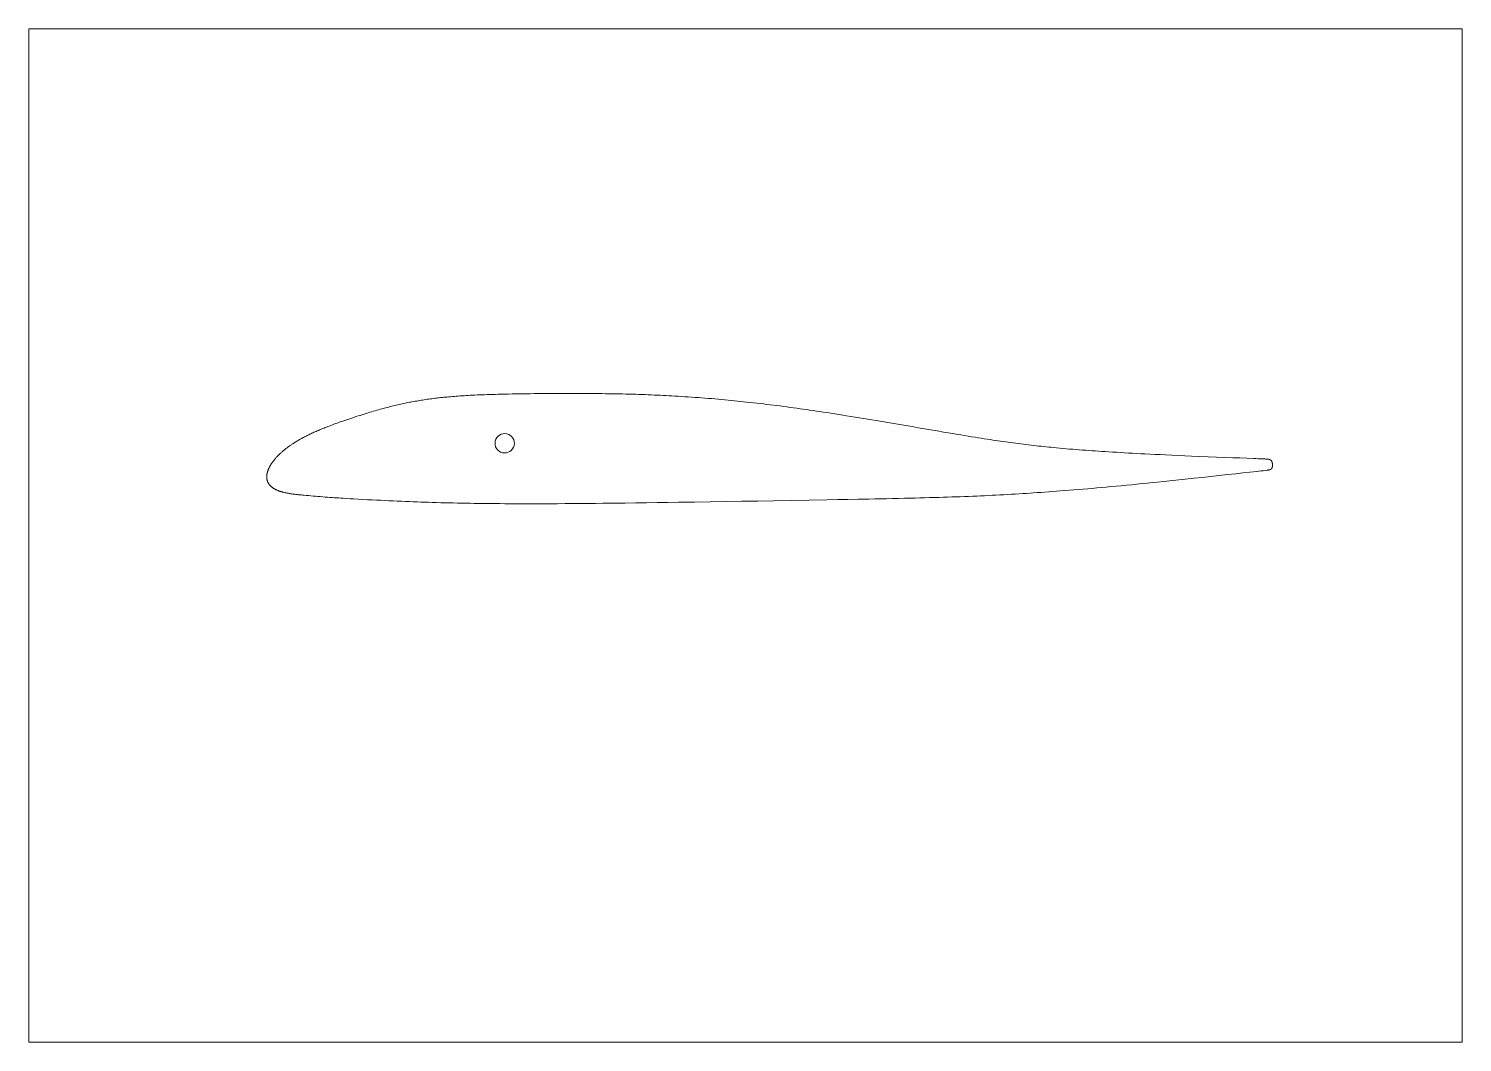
# Paper-space layout 'Sheet' of a CAD drawing. Header units: millimetres. Extents: x 0 to 297, y 0 to 210.
# The model-space entities are those that its viewports show. They can reach past a viewport. Long polylines and large blocks are cut down to what shows.
import ezdxf

# ---------------------------------------------------------------- set-up
doc = ezdxf.new("R2010")
doc.units = ezdxf.units.MM
doc.layers.add('Geometries', color=7, linetype='Continuous')

msp = doc.modelspace()

# ---------------------------------------------------------------- linework, layer by layer
at = {"layer": 'Geometries', "linetype": 'Continuous', "lineweight": 13, "flags": 128}
for points in [[(109.55, 134.42), (108.6, 134.42), (107.66, 134.41), (106.71, 134.41), (105.77, 134.4), (104.82, 134.39), (103.88, 134.38), (103.13, 134.37), (102.39, 134.36), (101.65, 134.35), (100.9, 134.34), (100.16, 134.32), (99.42, 134.31), (98.86, 134.3), (98.31, 134.28), (97.75, 134.27), (97.19, 134.26), (96.63, 134.24), (96.08, 134.23), (95.52, 134.21), (94.96, 134.19), (94.46, 134.17), (93.96, 134.15), (93.46, 134.13), (92.96, 134.11), (92.46, 134.09), (91.96, 134.06), (91.47, 134.04), (91.05, 134.01), (90.63, 133.99), (90.22, 133.96), (89.8, 133.94), (89.39, 133.91), (88.97, 133.88), (88.58, 133.85), (88.19, 133.82), (87.8, 133.79), (87.41, 133.76), (87.02, 133.72), (86.69, 133.69), (86.37, 133.66), (86.04, 133.63), (85.72, 133.6), (85.39, 133.56), (85.07, 133.53), (84.76, 133.49), (84.46, 133.45), (84.15, 133.42), (83.84, 133.38), (83.54, 133.34), (83.21, 133.3), (82.89, 133.25), (82.57, 133.21), (82.24, 133.16), (81.92, 133.11), (81.6, 133.06), (81.29, 133.01), (80.99, 132.97), (80.68, 132.92), (80.38, 132.86), (80.08, 132.81), (79.77, 132.76), (79.47, 132.7), (79.17, 132.64), (78.86, 132.59), (78.56, 132.53), (78.27, 132.47), (77.97, 132.41), (77.67, 132.34), (77.38, 132.28), (77.07, 132.21), (76.76, 132.14), (76.45, 132.07), (76.14, 132), (75.83, 131.93), (75.53, 131.85), (75.22, 131.78), (74.92, 131.7), (74.62, 131.62), (74.26, 131.53), (73.9, 131.44), (73.54, 131.34), (73.18, 131.24), (72.83, 131.14), (72.47, 131.04), (72.11, 130.94), (71.75, 130.84), (71.4, 130.73), (71.04, 130.63), (70.69, 130.52), (70.33, 130.41), (69.91, 130.28), (69.49, 130.15), (69.08, 130.02), (68.66, 129.89), (68.23, 129.76), (67.81, 129.62), (67.39, 129.48), (66.96, 129.34), (66.54, 129.2), (66.12, 129.06), (65.71, 128.92), (65.3, 128.78), (64.88, 128.63), (64.55, 128.52), (64.22, 128.4), (63.89, 128.28), (63.56, 128.17), (63.23, 128.05), (62.91, 127.93), (62.59, 127.81), (62.27, 127.68), (61.95, 127.56), (61.7, 127.47), (61.45, 127.37), (61.21, 127.27), (60.96, 127.17), (60.71, 127.07), (60.47, 126.97), (60.24, 126.88), (60.01, 126.78), (59.78, 126.68), (59.55, 126.58), (59.32, 126.48), (59.1, 126.38), (58.87, 126.28), (58.64, 126.17), (58.42, 126.07), (58.19, 125.96), (58.01, 125.87), (57.84, 125.79), (57.66, 125.7), (57.49, 125.61), (57.31, 125.52), (57.13, 125.43), (56.94, 125.33), (56.76, 125.23), (56.58, 125.13), (56.4, 125.03), (56.21, 124.93), (56.04, 124.83), (55.88, 124.73), (55.71, 124.63), (55.54, 124.53), (55.37, 124.43), (55.2, 124.33), (55.04, 124.22), (54.87, 124.11), (54.71, 124.01), (54.55, 123.9), (54.42, 123.81), (54.29, 123.73), (54.16, 123.64), (54.04, 123.55), (53.91, 123.46), (53.79, 123.37), (53.66, 123.27), (53.54, 123.18), (53.41, 123.09), (53.29, 122.99), (53.17, 122.89), (53.04, 122.8), (52.92, 122.7), (52.82, 122.61), (52.71, 122.52), (52.6, 122.43), (52.5, 122.33), (52.39, 122.24), (52.29, 122.15), (52.18, 122.05), (52.08, 121.96), (51.98, 121.86), (51.88, 121.76), (51.78, 121.66), (51.68, 121.57), (51.58, 121.47), (51.49, 121.36), (51.4, 121.27), (51.31, 121.18), (51.23, 121.08), (51.14, 120.98), (51.06, 120.89), (50.98, 120.79), (50.9, 120.71), (50.84, 120.62), (50.77, 120.53), (50.7, 120.45), (50.63, 120.36), (50.57, 120.27), (50.51, 120.19), (50.44, 120.1), (50.38, 120.01), (50.33, 119.93), (50.27, 119.85), (50.22, 119.77), (50.17, 119.69), (50.12, 119.6), (50.07, 119.52), (50.02, 119.44), (49.97, 119.35), (49.93, 119.28), (49.89, 119.2), (49.85, 119.12), (49.81, 119.05), (49.78, 118.97), (49.74, 118.89), (49.71, 118.81), (49.67, 118.74), (49.64, 118.66), (49.62, 118.59), (49.59, 118.52), (49.56, 118.45), (49.54, 118.37), (49.52, 118.3), (49.5, 118.23), (49.47, 118.16), (49.46, 118.08)], [(189.51, 126.43), (188.2, 126.66), (186.9, 126.88), (185.6, 127.1), (184.3, 127.32), (183, 127.55), (181.7, 127.77), (180.48, 127.98), (179.25, 128.19), (178.02, 128.4), (176.8, 128.61), (175.57, 128.81), (174.69, 128.96), (173.82, 129.11), (172.94, 129.25), (172.06, 129.4), (171.19, 129.54), (170.31, 129.68), (169.43, 129.82), (168.63, 129.95), (167.82, 130.08), (167.02, 130.2), (166.21, 130.33), (165.41, 130.45), (164.6, 130.57), (163.91, 130.68), (163.22, 130.78), (162.54, 130.88), (161.85, 130.98), (161.16, 131.08), (160.48, 131.18), (159.8, 131.27), (159.12, 131.37), (158.45, 131.46), (157.75, 131.55), (157.06, 131.64), (156.37, 131.74), (155.68, 131.83), (154.98, 131.91), (154.29, 132), (153.6, 132.09), (152.91, 132.17), (152.21, 132.26), (151.52, 132.34), (150.83, 132.42), (150.13, 132.5), (149.44, 132.57), (148.74, 132.65), (148.11, 132.72), (147.47, 132.78), (146.84, 132.85), (146.2, 132.91), (145.56, 132.98), (144.92, 133.04), (144.23, 133.1), (143.54, 133.17), (142.84, 133.23), (142.15, 133.29), (141.45, 133.35), (140.77, 133.4), (140.09, 133.46), (139.41, 133.51), (138.73, 133.56), (138.03, 133.62), (137.33, 133.67), (136.64, 133.71), (135.94, 133.76), (135.24, 133.8), (134.55, 133.85), (133.85, 133.89), (133.24, 133.92), (132.63, 133.96), (132.02, 133.99), (131.41, 134.02), (130.8, 134.05), (130.19, 134.08), (129.58, 134.1), (128.97, 134.13), (128.33, 134.16), (127.69, 134.18), (127.05, 134.2), (126.41, 134.23), (125.77, 134.25), (125.13, 134.26), (124.43, 134.28), (123.74, 134.3), (123.04, 134.32), (122.34, 134.33), (121.64, 134.35), (120.94, 134.36), (120.25, 134.37), (119.48, 134.38), (118.71, 134.39), (117.94, 134.4), (117.17, 134.41), (116.41, 134.42), (115.64, 134.42), (114.87, 134.42), (114.1, 134.43), (113.33, 134.43), (112.57, 134.43), (111.56, 134.43), (110.55, 134.43), (109.55, 134.42)], [(257.64, 119.99), (257.64, 120.02), (257.63, 120.06), (257.62, 120.1), (257.61, 120.14), (257.6, 120.17), (257.59, 120.21), (257.58, 120.24), (257.56, 120.28), (257.55, 120.31), (257.53, 120.34), (257.52, 120.37), (257.5, 120.4), (257.48, 120.43), (257.46, 120.45), (257.44, 120.48), (257.42, 120.51), (257.4, 120.53), (257.38, 120.55), (257.35, 120.58), (257.33, 120.6), (257.3, 120.62), (257.27, 120.64), (257.24, 120.65), (257.22, 120.67), (257.18, 120.69), (257.15, 120.71), (257.11, 120.72), (257.07, 120.74), (257.04, 120.75), (257, 120.77), (256.96, 120.78), (256.93, 120.78), (256.89, 120.79), (256.85, 120.8), (256.82, 120.81), (256.77, 120.81), (256.72, 120.82), (256.67, 120.82), (256.6, 120.83), (256.53, 120.83), (256.47, 120.83), (256.4, 120.84), (256.24, 120.84), (256.09, 120.85), (255.93, 120.86), (255.76, 120.87), (255.58, 120.88), (255.41, 120.88), (255.24, 120.89), (255.07, 120.9), (254.9, 120.9), (254.72, 120.91), (254.25, 120.93), (253.78, 120.95), (252.34, 121), (250.91, 121.06), (249.48, 121.11), (247.76, 121.18), (246.04, 121.25), (244.32, 121.32), (242.59, 121.39), (240.87, 121.46), (239.53, 121.52), (238.18, 121.58), (236.83, 121.64), (235.48, 121.7), (234.42, 121.75), (233.36, 121.8), (232.3, 121.85), (231.24, 121.9), (230.39, 121.95), (229.55, 121.99), (228.7, 122.04), (227.85, 122.08), (227, 122.13), (226.17, 122.18), (225.34, 122.23), (224.51, 122.28), (223.68, 122.33), (223, 122.37), (222.33, 122.42), (221.65, 122.46), (220.97, 122.51), (220.3, 122.56), (219.63, 122.61), (218.97, 122.66), (218.31, 122.71), (217.64, 122.76), (216.97, 122.81), (216.29, 122.87), (215.61, 122.92), (214.94, 122.98), (214.26, 123.04), (213.59, 123.1), (212.91, 123.16), (212.38, 123.21), (211.85, 123.27), (211.32, 123.32), (210.79, 123.37), (210.26, 123.43), (209.74, 123.48), (209.22, 123.54), (208.7, 123.59), (208.18, 123.65), (207.65, 123.71), (207.12, 123.77), (206.59, 123.84), (206.06, 123.9), (205.54, 123.97), (205.01, 124.04), (204.48, 124.1), (203.95, 124.18), (203.42, 124.25), (202.9, 124.32), (202.37, 124.39), (201.84, 124.47), (201.32, 124.54), (200.81, 124.62), (200.29, 124.69), (199.77, 124.77), (199.16, 124.86), (198.54, 124.96), (197.93, 125.05), (197.31, 125.15), (196.7, 125.25), (196.08, 125.34), (195.35, 125.46), (194.61, 125.58), (193.87, 125.7), (193.13, 125.83), (192.4, 125.95), (191.43, 126.11), (190.47, 126.27), (189.51, 126.43)], [(189.51, 112.92), (190.38, 112.95), (191.25, 112.98), (192.12, 113.01), (192.99, 113.04), (193.86, 113.08), (194.73, 113.11), (195.6, 113.15), (196.4, 113.18), (197.2, 113.22), (198, 113.25), (198.8, 113.29), (199.59, 113.33), (200.39, 113.37), (201.19, 113.41), (201.99, 113.45), (202.79, 113.5), (203.58, 113.54), (204.38, 113.59), (205.18, 113.64), (205.93, 113.69), (206.68, 113.73), (207.44, 113.78), (208.19, 113.83), (208.94, 113.88), (209.74, 113.94), (210.53, 113.99), (211.33, 114.05), (212.13, 114.11), (212.92, 114.17), (213.72, 114.23), (214.66, 114.3), (215.6, 114.38), (216.54, 114.45), (217.48, 114.53), (218.43, 114.61), (219.39, 114.69), (220.35, 114.77), (221.31, 114.86), (222.26, 114.94), (223.22, 115.03), (224.18, 115.12), (225.26, 115.22), (226.35, 115.32), (227.43, 115.42), (228.52, 115.53), (229.6, 115.63), (230.67, 115.74), (231.73, 115.85), (232.8, 115.95), (233.86, 116.06), (235.13, 116.19), (236.4, 116.32), (237.66, 116.46), (238.93, 116.59), (240.2, 116.72), (241.46, 116.86), (243.19, 117.05), (244.92, 117.23), (246.64, 117.42), (248.37, 117.61), (250.1, 117.81), (251.54, 117.97), (252.98, 118.13), (254.41, 118.29), (254.85, 118.33), (255.28, 118.38), (255.71, 118.43), (256.14, 118.49), (256.57, 118.54), (256.64, 118.55), (256.71, 118.55), (256.77, 118.56), (256.84, 118.57), (256.91, 118.59), (256.95, 118.59), (257, 118.6), (257.04, 118.61), (257.08, 118.62), (257.13, 118.63), (257.17, 118.65), (257.2, 118.65), (257.23, 118.66), (257.26, 118.68), (257.28, 118.69), (257.31, 118.7), (257.33, 118.71), (257.35, 118.72), (257.37, 118.74), (257.39, 118.75), (257.41, 118.76), (257.43, 118.78), (257.45, 118.81), (257.47, 118.83), (257.49, 118.85), (257.51, 118.87), (257.53, 118.9), (257.54, 118.92), (257.56, 118.95), (257.57, 118.98), (257.59, 119.01), (257.6, 119.04), (257.61, 119.07), (257.62, 119.1), (257.63, 119.13), (257.64, 119.17), (257.64, 119.21), (257.65, 119.24), (257.66, 119.29), (257.66, 119.33), (257.67, 119.38), (257.67, 119.42), (257.67, 119.47), (257.67, 119.51), (257.67, 119.57), (257.67, 119.63), (257.67, 119.69), (257.67, 119.75), (257.66, 119.81), (257.66, 119.87), (257.65, 119.93), (257.64, 119.99)], [(49.46, 118.08), (49.44, 118.02), (49.42, 117.95), (49.41, 117.88), (49.39, 117.81), (49.38, 117.75), (49.37, 117.68), (49.36, 117.61), (49.35, 117.55), (49.34, 117.48), (49.34, 117.41), (49.33, 117.34), (49.33, 117.27), (49.33, 117.2), (49.33, 117.13), (49.33, 117.06), (49.33, 116.99), (49.33, 116.93), (49.34, 116.87), (49.34, 116.81), (49.35, 116.75), (49.36, 116.69), (49.37, 116.63), (49.38, 116.57), (49.39, 116.51), (49.41, 116.46), (49.42, 116.41), (49.43, 116.36), (49.45, 116.3), (49.47, 116.25), (49.48, 116.2), (49.5, 116.15), (49.53, 116.1), (49.55, 116.05), (49.57, 115.99), (49.6, 115.94), (49.63, 115.89), (49.65, 115.84), (49.68, 115.79), (49.71, 115.75), (49.74, 115.7), (49.77, 115.66), (49.8, 115.61), (49.84, 115.56), (49.87, 115.52), (49.91, 115.47), (49.95, 115.42), (49.99, 115.38), (50.03, 115.33), (50.08, 115.29), (50.12, 115.25), (50.17, 115.2), (50.22, 115.15), (50.27, 115.11), (50.32, 115.06), (50.38, 115.02), (50.43, 114.98), (50.49, 114.94), (50.55, 114.89), (50.61, 114.85), (50.68, 114.81), (50.74, 114.77), (50.81, 114.73), (50.87, 114.69), (50.94, 114.65), (51.01, 114.61), (51.08, 114.57), (51.14, 114.54), (51.21, 114.51), (51.28, 114.47), (51.35, 114.44), (51.42, 114.41), (51.5, 114.37), (51.59, 114.34), (51.67, 114.31), (51.75, 114.27), (51.84, 114.24), (51.92, 114.21), (52.03, 114.18), (52.13, 114.14), (52.23, 114.11), (52.34, 114.08), (52.44, 114.05), (52.55, 114.02), (52.65, 113.99), (52.75, 113.96), (52.86, 113.94), (52.99, 113.9), (53.12, 113.87), (53.26, 113.84), (53.4, 113.81), (53.53, 113.79), (53.67, 113.76), (53.8, 113.74), (53.95, 113.71), (54.1, 113.68), (54.25, 113.66), (54.4, 113.64), (54.55, 113.61), (54.75, 113.59), (54.95, 113.56), (55.14, 113.54), (55.34, 113.51), (55.53, 113.49), (55.73, 113.47), (55.93, 113.45), (56.2, 113.42), (56.47, 113.4), (56.74, 113.37), (57.01, 113.35), (57.49, 113.3), (57.97, 113.26), (58.45, 113.22), (58.94, 113.17), (59.43, 113.13), (59.92, 113.09), (60.41, 113.05), (60.91, 113.01), (61.4, 112.97), (61.89, 112.93), (62.39, 112.9), (62.84, 112.86), (63.3, 112.83), (63.76, 112.8), (64.22, 112.77), (64.68, 112.74), (65.14, 112.71), (65.86, 112.67), (66.59, 112.63), (67.31, 112.59), (68.28, 112.53), (69.24, 112.48), (70.21, 112.42), (71.18, 112.37), (72.04, 112.33), (72.91, 112.29), (73.77, 112.24), (74.64, 112.2), (75.5, 112.16), (76.36, 112.13), (77.23, 112.09), (78.09, 112.05), (78.88, 112.02), (79.67, 111.99), (80.46, 111.96), (81.25, 111.93), (82.04, 111.9), (82.83, 111.88), (83.61, 111.85), (84.48, 111.83), (85.35, 111.8), (86.22, 111.78), (87.09, 111.76), (87.95, 111.74), (88.82, 111.72), (89.69, 111.7), (90.56, 111.69), (91.43, 111.67), (92.29, 111.66), (93.15, 111.65), (94, 111.63), (94.85, 111.62), (95.71, 111.61), (96.67, 111.6), (97.64, 111.6), (98.61, 111.59), (99.58, 111.58), (100.55, 111.58), (101.52, 111.57), (102.49, 111.57), (103.46, 111.57), (104.47, 111.57), (105.49, 111.57), (106.5, 111.58), (107.52, 111.58), (108.53, 111.58), (109.55, 111.59)], [(109.55, 111.59), (111.12, 111.6), (112.69, 111.61), (114.27, 111.63), (115.84, 111.64), (117.41, 111.66), (118.96, 111.68), (120.5, 111.69), (122.05, 111.71), (123.59, 111.73), (125.8, 111.76), (128, 111.79), (130.21, 111.82), (132.42, 111.85), (134.62, 111.89), (137.91, 111.93), (141.19, 111.99), (144.48, 112.04), (147.76, 112.09), (151.04, 112.14), (154.33, 112.2), (158, 112.26), (161.68, 112.33), (165.36, 112.39), (167.53, 112.43), (169.69, 112.47), (171.86, 112.51), (174.03, 112.55), (175.27, 112.57), (176.5, 112.6), (177.74, 112.62), (178.98, 112.65), (180.22, 112.68), (181.46, 112.7), (182.7, 112.73), (183.67, 112.76), (184.64, 112.78), (185.61, 112.81), (186.59, 112.84), (187.56, 112.86), (188.53, 112.89), (189.51, 112.92)]]:
    msp.add_lwpolyline(points, dxfattribs=at)
at = {"layer": 'Geometries', "linetype": 'Continuous', "lineweight": 13}
msp.add_ellipse((98.61, 124.1), major_axis=(-0.45, -1.95), ratio=0.999928, dxfattribs=at)

psp = doc.layouts.new('Sheet')

# ---------------------------------------------------------------- viewports
at = {"layer": '0'}
psp.add_viewport(center=(148.5, 105), size=(297, 210), view_center_point=(148.5, 105), view_height=210, dxfattribs=at)

doc.saveas('drawing.dxf')
